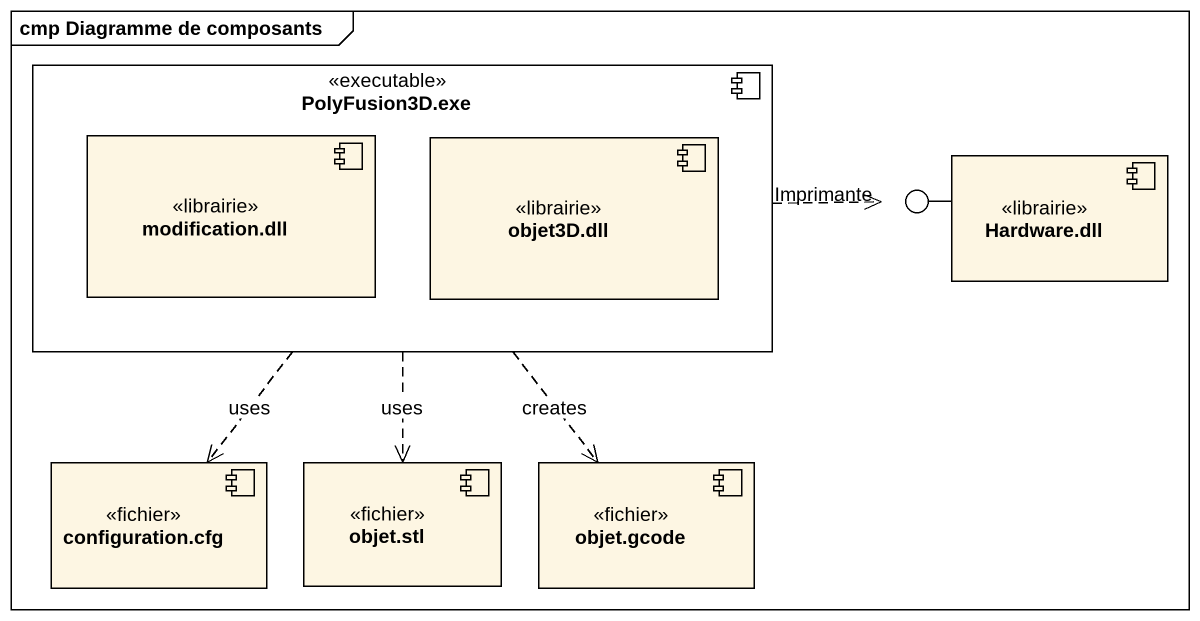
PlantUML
@startuml
mainframe cmp Diagramme de composants
component "PolyFusion3D.exe" as PolyFusion3D_exe <<executable>> {
  component "modification.dll" as modification_dll <<librairie>>
  component "objet3D.dll" as objet3D_dll <<librairie>>
}
component "Hardware.dll" as Hardware_dll <<librairie>>
() Imprimante
component "configuration.cfg" as configuration_cfg <<fichier>>
component "objet.stl" as objet_stl <<fichier>>
component "objet.gcode" as objet_gcode <<fichier>>
Hardware_dll -left- Imprimante
PolyFusion3D_exe .right.> Imprimante
PolyFusion3D_exe ..> configuration_cfg : uses
PolyFusion3D_exe ..> objet_stl : uses
PolyFusion3D_exe ..> objet_gcode : creates
@enduml
